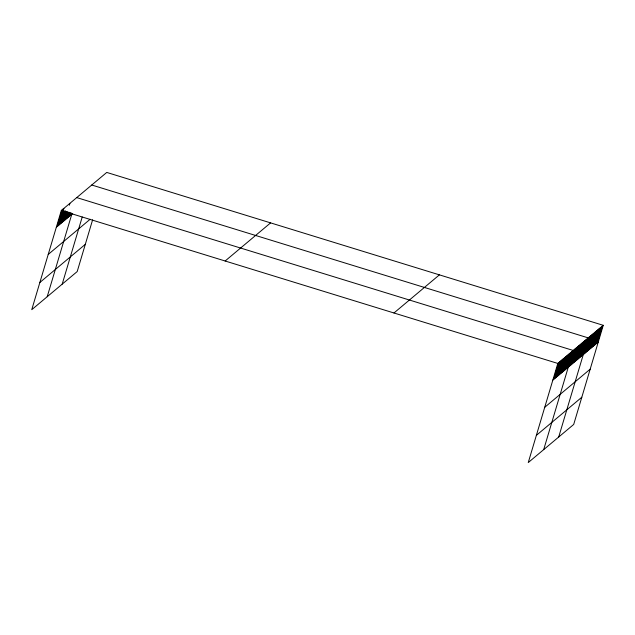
<?xml version="1.0" encoding="UTF-8"?>
<svg xmlns="http://www.w3.org/2000/svg" width="635" height="635" viewBox="0 0 635 635"><rect width="100%" height="100%" fill="white"/><g stroke="black" fill="none" stroke-linecap="round" stroke-linejoin="round"><path stroke-width="0.95" d="M603.25 325.31L557.808 363.434L528.249 462.574L573.699 424.45L603.25 325.31L106.751 172.426L61.301 210.55L31.75 309.69L77.192 271.566L92.623 219.813M57.198 226.489L62.166 209.836M58.055 225.766L63.024 209.113M58.912 225.052L63.881 208.391M59.769 224.33L63.913 210.447M60.635 223.607L64.214 211.582M61.492 222.885L65.08 210.86M62.349 222.171L65.659 211.066M63.206 221.448L65.969 212.193M64.064 220.726L66.826 211.471M64.921 220.012L67.405 211.677M69.334 205.2L69.89 203.351M65.778 219.289L67.715 212.812M66.643 218.567L68.572 212.09M67.501 217.845L69.151 212.296M68.358 217.13L69.461 213.423M69.215 216.408L70.318 212.709M70.072 215.686L70.898 212.908M70.929 214.963L71.485 213.114M47.204 296.728L71.787 214.249M62.198 284.147L82.225 216.98M553.696 379.373L558.665 362.712M554.561 378.651L559.522 361.99M555.419 377.928L560.38 361.275M556.276 377.206L561.237 360.553M557.133 376.491L562.102 359.831M557.99 375.769L562.959 359.108M558.848 375.047L563.817 358.394M559.705 374.325L564.674 357.672M560.57 373.61L565.531 356.949M561.427 372.888L566.388 356.227M562.285 372.166L567.245 355.513M563.142 371.451L568.111 354.79M563.999 370.729L568.968 354.068M564.856 370.007L569.825 353.354M565.714 369.284L570.682 352.631M566.571 368.57L571.54 351.909M567.436 367.848L572.397 351.187M543.703 449.612L573.254 350.472L76.756 197.588M569.174 366.387L574.143 349.726M570.055 365.649L575.024 348.988M570.936 364.903L575.905 348.25M571.817 364.165L576.786 347.512M572.699 363.426L577.667 346.766M573.588 362.688L578.548 346.027M574.469 361.95L579.43 345.289M575.35 361.204L580.311 344.551M576.231 360.466L581.2 343.813M577.112 359.727L582.081 343.067M577.993 358.989L582.962 342.328M578.874 358.243L583.843 341.59M579.763 357.505L584.724 340.852M580.644 356.767L585.605 340.106M581.525 356.029L586.486 339.368M582.406 355.282L587.375 338.63M558.697 437.031L588.256 337.891L91.75 185.007M584.168 353.806L589.137 337.145M585.049 353.068L590.018 336.407M585.93 352.322L590.899 335.669M586.819 351.584L591.78 334.931M587.7 350.845L592.661 334.185M588.582 350.107L593.55 333.446M589.463 349.369L594.431 332.708M590.344 348.623L595.312 331.97M591.225 347.885L596.194 331.224M592.106 347.147L597.075 330.486M592.995 346.408L597.956 329.748M593.876 345.662L598.837 329.009M594.757 344.924L599.718 328.271M595.638 344.186L600.607 327.525M596.519 343.448L601.488 326.787M597.4 342.702L602.369 326.049M56.34 227.211L72.676 213.503M48.228 254.429L90.138 219.266M39.862 282.472L85.304 244.348M225.147 261.001L270.597 222.877M393.962 312.984L439.404 274.86M552.839 380.087L598.281 341.963M544.727 407.305L590.169 369.181M536.369 435.356L581.811 397.232M61.301 210.55L557.808 363.434"/></g></svg>
